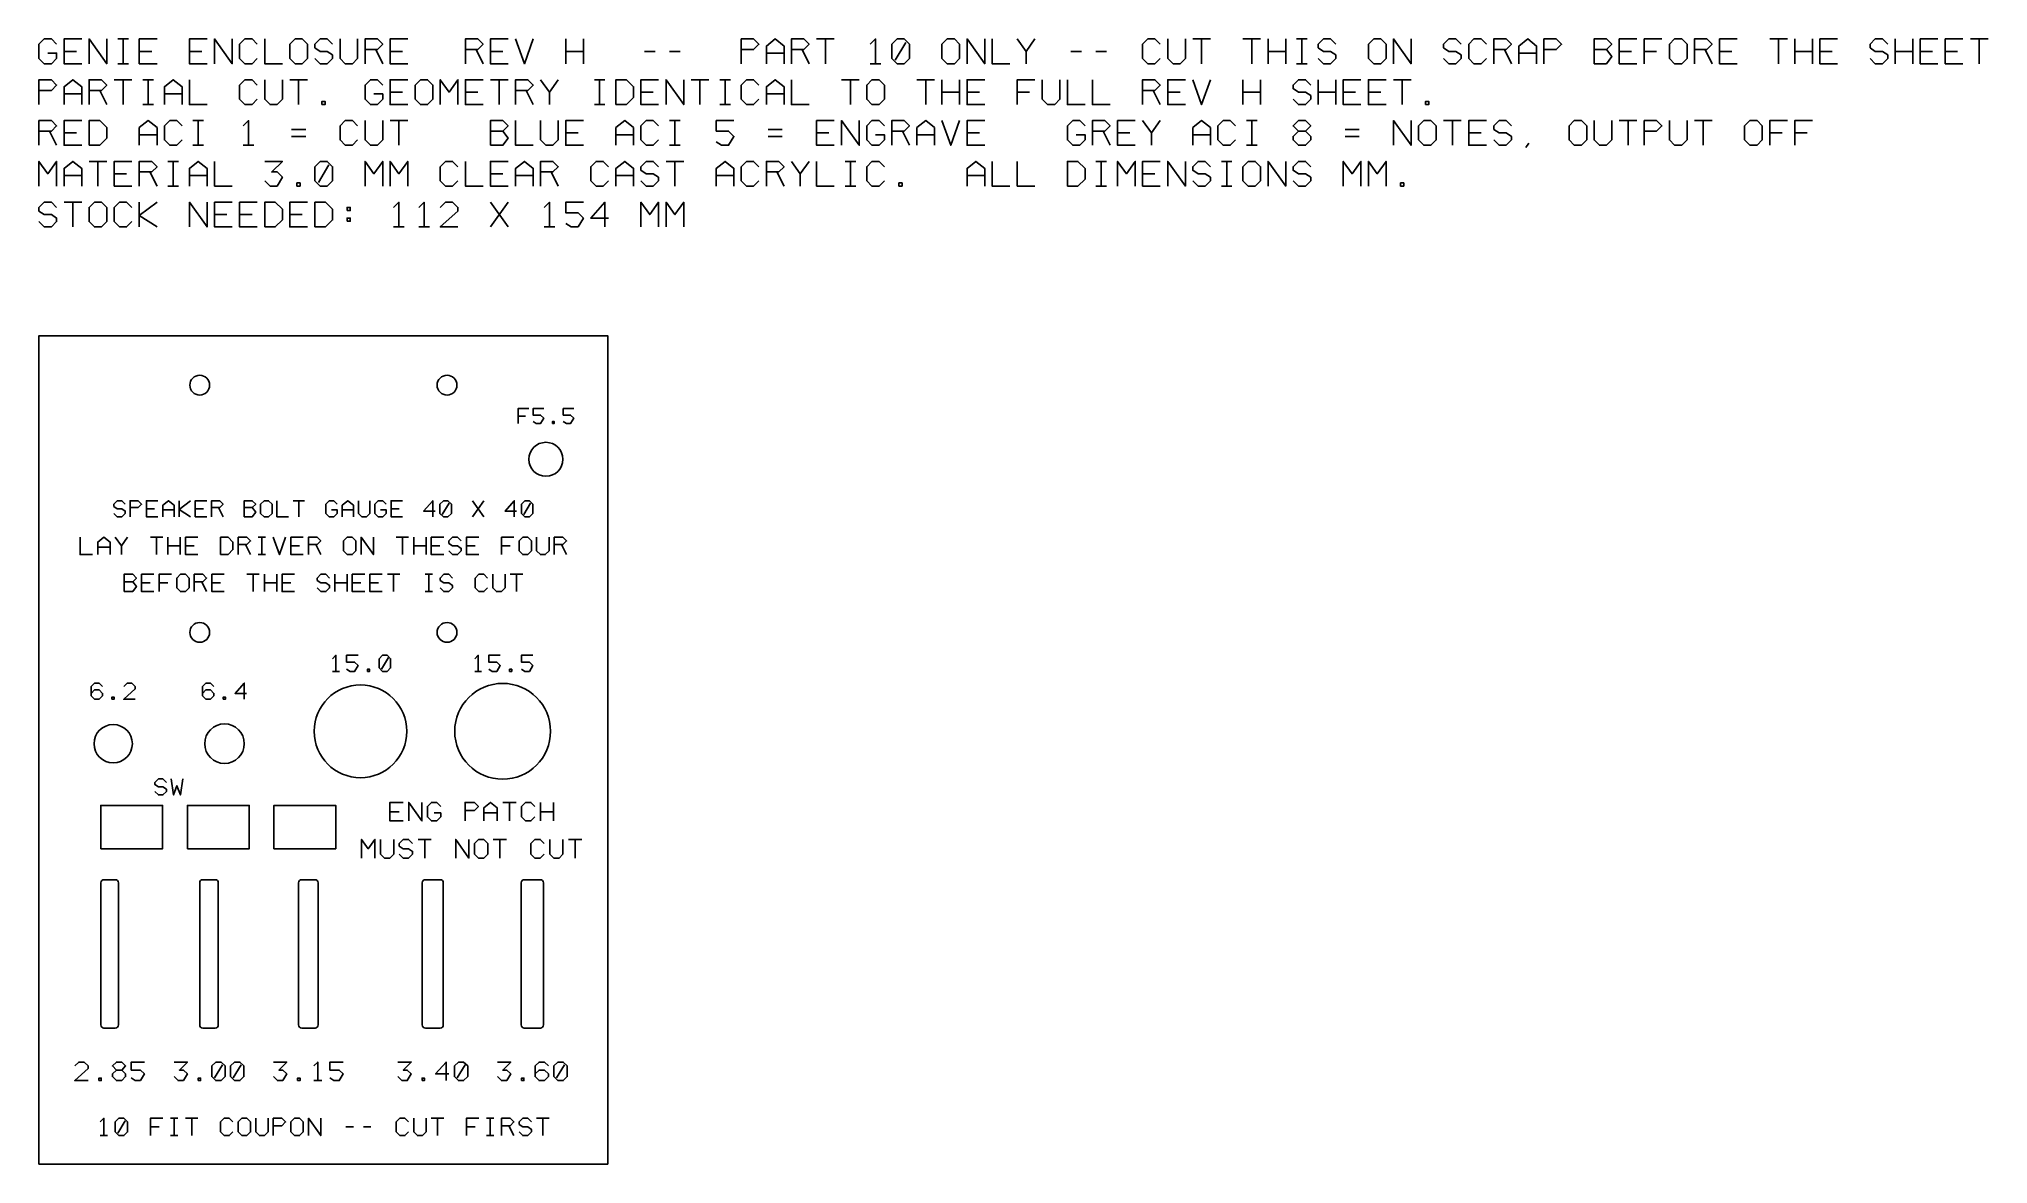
# Model space of a CAD drawing. Extents: x 10 to 325, y 10 to 192.
import ezdxf

# ---------------------------------------------------------------- set-up
doc = ezdxf.new("R2010")
doc.units = 0
for name, color, linetype in [('CUT', 1, 'Continuous'), ('ENGRAVE', 5, 'Continuous'), ('NOTES', 8, 'Continuous')]:
    doc.layers.add(name, color=color, linetype=linetype)

msp = doc.modelspace()

# ---------------------------------------------------------------- linework, layer by layer
at = {"layer": 'CUT', "color": 1}
msp.add_lwpolyline([(10, 10), (102, 10), (102, 144), (10, 144)], close=True, dxfattribs=at)
for points in [[(20.5, 32), (22.35, 32, 0.414214), (22.85, 32.5), (22.85, 55.5, 0.414214), (22.35, 56), (20.5, 56, 0.414214), (20, 55.5), (20, 32.5, 0.414214)], [(36.5, 32), (38.5, 32, 0.414214), (39, 32.5), (39, 55.5, 0.414214), (38.5, 56), (36.5, 56, 0.414214), (36, 55.5), (36, 32.5, 0.414214)], [(52.5, 32), (54.65, 32, 0.414214), (55.15, 32.5), (55.15, 55.5, 0.414214), (54.65, 56), (52.5, 56, 0.414214), (52, 55.5), (52, 32.5, 0.414214)], [(72.5, 32), (74.9, 32, 0.414214), (75.4, 32.5), (75.4, 55.5, 0.414214), (74.9, 56), (72.5, 56, 0.414214), (72, 55.5), (72, 32.5, 0.414214)], [(88.5, 32), (91.1, 32, 0.414214), (91.6, 32.5), (91.6, 55.5, 0.414214), (91.1, 56), (88.5, 56, 0.414214), (88, 55.5), (88, 32.5, 0.414214)]]:
    msp.add_lwpolyline(points, format="xyb", close=True, dxfattribs=at)
for centre, radius in [((36, 136), 1.6), ((76, 136), 1.6), ((92, 124), 2.75), ((36, 96), 1.6), ((76, 96), 1.6), ((62, 80), 7.5), ((85, 80), 7.75), ((22, 78), 3.1), ((40, 78), 3.2)]:
    msp.add_circle(centre, radius, dxfattribs=at)
at = {"layer": 'ENGRAVE', "color": 5}
for points in [[(89.21, 132.2), (87.49, 132.2), (87.49, 129.8)], [(87.49, 131), (88.69, 131)], [(91.64, 132.2), (89.93, 132.2), (89.93, 131.17), (91.13, 131.17), (91.64, 130.66), (91.13, 129.8), (90.44, 129.8), (89.93, 130.14)], [(93.05, 129.8), (93.35, 129.8), (93.35, 130.11), (93.05, 130.11), (93.05, 129.8)], [(96.51, 132.2), (94.79, 132.2), (94.79, 131.17), (95.99, 131.17), (96.51, 130.66), (95.99, 129.8), (95.31, 129.8), (94.79, 130.14)], [(23.96, 116.74), (23.41, 117.3), (22.66, 117.3), (22.11, 116.74), (22.11, 116.37), (22.66, 116), (23.41, 116), (23.96, 115.63), (23.96, 115.26), (23.41, 114.7), (22.66, 114.7), (22.11, 115.26)], [(24.74, 114.7), (24.74, 117.3), (26.04, 117.3), (26.6, 116.74), (26.04, 116.19), (24.74, 116.19)], [(29.24, 117.3), (27.38, 117.3), (27.38, 114.7), (29.24, 114.7)], [(30.02, 114.7), (30.02, 116.56), (30.95, 117.3), (31.88, 116.56), (31.88, 114.7)], [(32.66, 117.3), (32.66, 114.7)], [(34.51, 117.3), (32.66, 115.89)], [(37.15, 117.3), (35.29, 117.3), (35.29, 114.7), (37.15, 114.7)], [(37.93, 114.7), (37.93, 117.3), (39.23, 117.3), (39.79, 116.74), (39.23, 116.19), (37.93, 116.19)], [(43.2, 114.7), (43.2, 117.3), (44.5, 117.3), (45.06, 116.74), (44.5, 116.19), (43.2, 116.19)], [(46.4, 117.3), (47.14, 117.3), (47.7, 116.74), (47.7, 115.26), (47.14, 114.7), (46.4, 114.7), (45.84, 115.26), (45.84, 116.74), (46.4, 117.3)], [(48.48, 117.3), (48.48, 114.7), (50.34, 114.7)], [(51.12, 117.3), (52.97, 117.3)], [(52.04, 117.3), (52.04, 114.7)], [(58.25, 116.74), (57.69, 117.3), (56.95, 117.3), (56.39, 116.74), (56.39, 115.26), (56.95, 114.7), (57.69, 114.7), (58.25, 115.26), (58.25, 115.81), (57.32, 115.81)], [(59.03, 114.7), (59.03, 116.56), (59.96, 117.3), (60.88, 116.56), (60.88, 114.7)], [(61.66, 117.3), (61.66, 115.26), (62.22, 114.7), (62.96, 114.7), (63.52, 115.26), (63.52, 117.3)], [(66.16, 116.74), (65.6, 117.3), (64.86, 117.3), (64.3, 116.74), (64.3, 115.26), (64.86, 114.7), (65.6, 114.7), (66.16, 115.26), (66.16, 115.81), (65.23, 115.81)], [(68.8, 117.3), (66.94, 117.3), (66.94, 114.7), (68.8, 114.7)], [(73.7, 114.7), (73.7, 117.3), (72.21, 115.63), (74.07, 115.63)], [(75.41, 117.3), (76.15, 117.3), (76.71, 116.74), (76.71, 115.26), (76.15, 114.7), (75.41, 114.7), (74.85, 115.26), (74.85, 116.74), (75.41, 117.3)], [(75.22, 115.07), (76.34, 116.93)], [(80.12, 117.3), (81.98, 114.7)], [(80.12, 114.7), (81.98, 117.3)], [(86.88, 114.7), (86.88, 117.3), (85.4, 115.63), (87.26, 115.63)], [(88.59, 117.3), (89.34, 117.3), (89.89, 116.74), (89.89, 115.26), (89.34, 114.7), (88.59, 114.7), (88.04, 115.26), (88.04, 116.74), (88.59, 117.3)], [(88.41, 115.07), (89.52, 116.93)], [(27.38, 116), (28.68, 116)], [(30.02, 115.81), (31.88, 115.81)], [(32.66, 115.89), (34.51, 114.7)], [(35.29, 116), (36.59, 116)], [(39.04, 116.19), (39.79, 114.7)], [(44.5, 116.19), (45.06, 115.44), (44.5, 114.7), (43.2, 114.7)], [(59.03, 115.81), (60.88, 115.81)], [(66.94, 116), (68.24, 116)], [(16.66, 111.4), (16.66, 108.6), (18.66, 108.6)], [(19.5, 108.6), (19.5, 110.6), (20.5, 111.4), (21.5, 110.6), (21.5, 108.6)], [(22.34, 111.4), (23.34, 110), (24.34, 111.4)], [(28.02, 111.4), (30.02, 111.4)], [(29.02, 111.4), (29.02, 108.6)], [(30.86, 111.4), (30.86, 108.6)], [(32.86, 111.4), (32.86, 108.6)], [(35.7, 111.4), (33.7, 111.4), (33.7, 108.6), (35.7, 108.6)], [(39.38, 108.6), (39.38, 111.4), (40.58, 111.4), (41.38, 110.6), (41.38, 109.4), (40.58, 108.6), (39.38, 108.6)], [(42.22, 108.6), (42.22, 111.4), (43.62, 111.4), (44.22, 110.8), (43.62, 110.2), (42.22, 110.2)], [(45.46, 111.4), (46.66, 111.4)], [(46.06, 111.4), (46.06, 108.6)], [(47.9, 111.4), (48.9, 108.6), (49.9, 111.4)], [(52.74, 111.4), (50.74, 111.4), (50.74, 108.6), (52.74, 108.6)], [(53.58, 108.6), (53.58, 111.4), (54.98, 111.4), (55.58, 110.8), (54.98, 110.2), (53.58, 110.2)], [(59.86, 111.4), (60.66, 111.4), (61.26, 110.8), (61.26, 109.2), (60.66, 108.6), (59.86, 108.6), (59.26, 109.2), (59.26, 110.8), (59.86, 111.4)], [(62.1, 108.6), (62.1, 111.4), (64.1, 108.6), (64.1, 111.4)], [(67.78, 111.4), (69.78, 111.4)], [(68.78, 111.4), (68.78, 108.6)], [(70.62, 111.4), (70.62, 108.6)], [(72.62, 111.4), (72.62, 108.6)], [(75.46, 111.4), (73.46, 111.4), (73.46, 108.6), (75.46, 108.6)], [(78.3, 110.8), (77.7, 111.4), (76.9, 111.4), (76.3, 110.8), (76.3, 110.4), (76.9, 110), (77.7, 110), (78.3, 109.6), (78.3, 109.2), (77.7, 108.6), (76.9, 108.6), (76.3, 109.2)], [(81.14, 111.4), (79.14, 111.4), (79.14, 108.6), (81.14, 108.6)], [(86.82, 111.4), (84.82, 111.4), (84.82, 108.6)], [(88.26, 111.4), (89.06, 111.4), (89.66, 110.8), (89.66, 109.2), (89.06, 108.6), (88.26, 108.6), (87.66, 109.2), (87.66, 110.8), (88.26, 111.4)], [(90.5, 111.4), (90.5, 109.2), (91.1, 108.6), (91.9, 108.6), (92.5, 109.2), (92.5, 111.4)], [(93.34, 108.6), (93.34, 111.4), (94.74, 111.4), (95.34, 110.8), (94.74, 110.2), (93.34, 110.2)], [(19.5, 109.8), (21.5, 109.8)], [(23.34, 110), (23.34, 108.6)], [(30.86, 110), (32.86, 110)], [(33.7, 110), (35.1, 110)], [(43.42, 110.2), (44.22, 108.6)], [(45.46, 108.6), (46.66, 108.6)], [(50.74, 110), (52.14, 110)], [(54.78, 110.2), (55.58, 108.6)], [(70.62, 110), (72.62, 110)], [(73.46, 110), (74.86, 110)], [(79.14, 110), (80.54, 110)], [(84.82, 110), (86.22, 110)], [(94.54, 110.2), (95.34, 108.6)], [(23.76, 102.6), (23.76, 105.4), (25.16, 105.4), (25.76, 104.8), (25.16, 104.2), (23.76, 104.2)], [(25.16, 104.2), (25.76, 103.4), (25.16, 102.6), (23.76, 102.6)], [(28.6, 105.4), (26.6, 105.4), (26.6, 102.6), (28.6, 102.6)], [(31.44, 105.4), (29.44, 105.4), (29.44, 102.6)], [(32.88, 105.4), (33.68, 105.4), (34.28, 104.8), (34.28, 103.2), (33.68, 102.6), (32.88, 102.6), (32.28, 103.2), (32.28, 104.8), (32.88, 105.4)], [(35.12, 102.6), (35.12, 105.4), (36.52, 105.4), (37.12, 104.8), (36.52, 104.2), (35.12, 104.2)], [(36.32, 104.2), (37.12, 102.6)], [(39.96, 105.4), (37.96, 105.4), (37.96, 102.6), (39.96, 102.6)], [(43.64, 105.4), (45.64, 105.4)], [(44.64, 105.4), (44.64, 102.6)], [(46.48, 105.4), (46.48, 102.6)], [(48.48, 105.4), (48.48, 102.6)], [(51.32, 105.4), (49.32, 105.4), (49.32, 102.6), (51.32, 102.6)], [(57, 104.8), (56.4, 105.4), (55.6, 105.4), (55, 104.8), (55, 104.4), (55.6, 104), (56.4, 104), (57, 103.6), (57, 103.2), (56.4, 102.6), (55.6, 102.6), (55, 103.2)], [(57.84, 105.4), (57.84, 102.6)], [(59.84, 105.4), (59.84, 102.6)], [(62.68, 105.4), (60.68, 105.4), (60.68, 102.6), (62.68, 102.6)], [(65.52, 105.4), (63.52, 105.4), (63.52, 102.6), (65.52, 102.6)], [(66.36, 105.4), (68.36, 105.4)], [(67.36, 105.4), (67.36, 102.6)], [(72.44, 105.4), (73.64, 105.4)], [(73.04, 105.4), (73.04, 102.6)], [(76.88, 104.8), (76.28, 105.4), (75.48, 105.4), (74.88, 104.8), (74.88, 104.4), (75.48, 104), (76.28, 104), (76.88, 103.6), (76.88, 103.2), (76.28, 102.6), (75.48, 102.6), (74.88, 103.2)], [(82.56, 104.8), (81.96, 105.4), (81.16, 105.4), (80.56, 104.8), (80.56, 103.2), (81.16, 102.6), (81.96, 102.6), (82.56, 103.2)], [(83.4, 105.4), (83.4, 103.2), (84, 102.6), (84.8, 102.6), (85.4, 103.2), (85.4, 105.4)], [(86.24, 105.4), (88.24, 105.4)], [(87.24, 105.4), (87.24, 102.6)], [(26.6, 104), (28, 104)], [(29.44, 104), (30.84, 104)], [(37.96, 104), (39.36, 104)], [(46.48, 104), (48.48, 104)], [(49.32, 104), (50.72, 104)], [(57.84, 104), (59.84, 104)], [(60.68, 104), (62.08, 104)], [(63.52, 104), (64.92, 104)], [(72.44, 102.6), (73.64, 102.6)], [(57.49, 91.74), (58.04, 92.3), (58.04, 89.7)], [(61.61, 92.3), (59.75, 92.3), (59.75, 91.19), (61.05, 91.19), (61.61, 90.63), (61.05, 89.7), (60.31, 89.7), (59.75, 90.07)], [(65.58, 92.3), (66.33, 92.3), (66.88, 91.74), (66.88, 90.26), (66.33, 89.7), (65.58, 89.7), (65.03, 90.26), (65.03, 91.74), (65.58, 92.3)], [(65.4, 90.07), (66.51, 91.93)], [(80.49, 91.74), (81.04, 92.3), (81.04, 89.7)], [(84.61, 92.3), (82.75, 92.3), (82.75, 91.19), (84.05, 91.19), (84.61, 90.63), (84.05, 89.7), (83.31, 89.7), (82.75, 90.07)], [(89.88, 92.3), (88.03, 92.3), (88.03, 91.19), (89.33, 91.19), (89.88, 90.63), (89.33, 89.7), (88.58, 89.7), (88.03, 90.07)], [(57.49, 89.7), (58.6, 89.7)], [(63.13, 89.7), (63.47, 89.7), (63.47, 90.03), (63.13, 90.03), (63.13, 89.7)], [(80.49, 89.7), (81.6, 89.7)], [(86.13, 89.7), (86.47, 89.7), (86.47, 90.03), (86.13, 90.03), (86.13, 89.7)], [(20.29, 87.24), (19.73, 87.8), (18.99, 87.8), (18.43, 87.24), (18.43, 85.76), (18.99, 85.2), (19.73, 85.2), (20.29, 85.76), (20.29, 86.13), (19.73, 86.69), (18.99, 86.69), (18.43, 86.13)], [(21.81, 85.2), (22.15, 85.2), (22.15, 85.53), (21.81, 85.53), (21.81, 85.2)], [(23.71, 87.24), (24.27, 87.8), (25.01, 87.8), (25.57, 87.24), (25.57, 86.87), (23.71, 85.2), (25.57, 85.2)], [(38.29, 87.24), (37.73, 87.8), (36.99, 87.8), (36.43, 87.24), (36.43, 85.76), (36.99, 85.2), (37.73, 85.2), (38.29, 85.76), (38.29, 86.13), (37.73, 86.69), (36.99, 86.69), (36.43, 86.13)], [(39.81, 85.2), (40.15, 85.2), (40.15, 85.53), (39.81, 85.53), (39.81, 85.2)], [(43.19, 85.2), (43.19, 87.8), (41.71, 86.13), (43.57, 86.13)], [(30.61, 71.74), (30.05, 72.3), (29.31, 72.3), (28.75, 71.74), (28.75, 71.37), (29.31, 71), (30.05, 71), (30.61, 70.63), (30.61, 70.26), (30.05, 69.7), (29.31, 69.7), (28.75, 70.26)], [(31.39, 72.3), (31.76, 69.7), (32.32, 71.19), (32.88, 69.7), (33.25, 72.3)], [(68.9, 68.5), (66.76, 68.5), (66.76, 65.5), (68.9, 65.5)], [(66.76, 67), (68.26, 67)], [(69.8, 65.5), (69.8, 68.5), (71.94, 65.5), (71.94, 68.5)], [(74.99, 67.86), (74.34, 68.5), (73.49, 68.5), (72.84, 67.86), (72.84, 66.14), (73.49, 65.5), (74.34, 65.5), (74.99, 66.14), (74.99, 66.79), (73.91, 66.79)], [(78.93, 65.5), (78.93, 68.5), (80.43, 68.5), (81.07, 67.86), (80.43, 67.21), (78.93, 67.21)], [(81.97, 65.5), (81.97, 67.64), (83.04, 68.5), (84.11, 67.64), (84.11, 65.5)], [(81.97, 66.79), (84.11, 66.79)], [(85.01, 68.5), (87.16, 68.5)], [(86.09, 68.5), (86.09, 65.5)], [(90.2, 67.86), (89.56, 68.5), (88.7, 68.5), (88.06, 67.86), (88.06, 66.14), (88.7, 65.5), (89.56, 65.5), (90.2, 66.14)], [(91.1, 68.5), (91.1, 65.5)], [(91.1, 67), (93.24, 67)], [(93.24, 68.5), (93.24, 65.5)], [(62.19, 59.5), (62.19, 62.5), (63.26, 61), (64.34, 62.5), (64.34, 59.5)], [(65.24, 62.5), (65.24, 60.14), (65.88, 59.5), (66.74, 59.5), (67.38, 60.14), (67.38, 62.5)], [(70.42, 61.86), (69.78, 62.5), (68.92, 62.5), (68.28, 61.86), (68.28, 61.43), (68.92, 61), (69.78, 61), (70.42, 60.57), (70.42, 60.14), (69.78, 59.5), (68.92, 59.5), (68.28, 60.14)], [(71.32, 62.5), (73.46, 62.5)], [(72.39, 62.5), (72.39, 59.5)], [(77.41, 59.5), (77.41, 62.5), (79.55, 59.5), (79.55, 62.5)], [(81.09, 62.5), (81.95, 62.5), (82.59, 61.86), (82.59, 60.14), (81.95, 59.5), (81.09, 59.5), (80.45, 60.14), (80.45, 61.86), (81.09, 62.5)], [(83.49, 62.5), (85.64, 62.5)], [(84.56, 62.5), (84.56, 59.5)], [(91.72, 61.86), (91.08, 62.5), (90.22, 62.5), (89.58, 61.86), (89.58, 60.14), (90.22, 59.5), (91.08, 59.5), (91.72, 60.14)], [(92.62, 62.5), (92.62, 60.14), (93.26, 59.5), (94.12, 59.5), (94.76, 60.14), (94.76, 62.5)], [(95.66, 62.5), (97.81, 62.5)], [(96.74, 62.5), (96.74, 59.5)], [(15.79, 25.86), (16.43, 26.5), (17.29, 26.5), (17.93, 25.86), (17.93, 25.43), (15.79, 23.5), (17.93, 23.5)], [(22.52, 25.21), (21.88, 25.86), (22.52, 26.5), (23.38, 26.5), (24.02, 25.86), (23.38, 25.21), (22.52, 25.21), (21.88, 24.57), (21.88, 24.14), (22.52, 23.5), (23.38, 23.5), (24.02, 24.14), (24.02, 24.57), (23.38, 25.21)], [(27.06, 26.5), (24.92, 26.5), (24.92, 25.21), (26.42, 25.21), (27.06, 24.57), (26.42, 23.5), (25.56, 23.5), (24.92, 23.93)], [(31.86, 26.5), (34.01, 26.5), (32.72, 25.21), (33.36, 25.21), (34.01, 24.57), (33.36, 23.5), (32.51, 23.5), (31.86, 24.14)], [(38.59, 26.5), (39.45, 26.5), (40.09, 25.86), (40.09, 24.14), (39.45, 23.5), (38.59, 23.5), (37.95, 24.14), (37.95, 25.86), (38.59, 26.5)], [(38.38, 23.93), (39.66, 26.07)], [(41.64, 26.5), (42.49, 26.5), (43.14, 25.86), (43.14, 24.14), (42.49, 23.5), (41.64, 23.5), (40.99, 24.14), (40.99, 25.86), (41.64, 26.5)], [(41.42, 23.93), (42.71, 26.07)], [(47.94, 26.5), (50.08, 26.5), (48.8, 25.21), (49.44, 25.21), (50.08, 24.57), (49.44, 23.5), (48.58, 23.5), (47.94, 24.14)], [(54.45, 25.86), (55.1, 26.5), (55.1, 23.5)], [(59.21, 26.5), (57.07, 26.5), (57.07, 25.21), (58.57, 25.21), (59.21, 24.57), (58.57, 23.5), (57.71, 23.5), (57.07, 23.93)], [(68.06, 26.5), (70.21, 26.5), (68.92, 25.21), (69.56, 25.21), (70.21, 24.57), (69.56, 23.5), (68.71, 23.5), (68.06, 24.14)], [(75.86, 23.5), (75.86, 26.5), (74.15, 24.57), (76.29, 24.57)], [(77.84, 26.5), (78.69, 26.5), (79.34, 25.86), (79.34, 24.14), (78.69, 23.5), (77.84, 23.5), (77.19, 24.14), (77.19, 25.86), (77.84, 26.5)], [(77.62, 23.93), (78.91, 26.07)], [(84.16, 26.5), (86.31, 26.5), (85.02, 25.21), (85.66, 25.21), (86.31, 24.57), (85.66, 23.5), (84.81, 23.5), (84.16, 24.14)], [(92.39, 25.86), (91.75, 26.5), (90.89, 26.5), (90.25, 25.86), (90.25, 24.14), (90.89, 23.5), (91.75, 23.5), (92.39, 24.14), (92.39, 24.57), (91.75, 25.21), (90.89, 25.21), (90.25, 24.57)], [(93.94, 26.5), (94.79, 26.5), (95.44, 25.86), (95.44, 24.14), (94.79, 23.5), (93.94, 23.5), (93.29, 24.14), (93.29, 25.86), (93.94, 26.5)], [(93.72, 23.93), (95.01, 26.07)], [(19.69, 23.5), (20.08, 23.5), (20.08, 23.89), (19.69, 23.89), (19.69, 23.5)], [(35.76, 23.5), (36.15, 23.5), (36.15, 23.89), (35.76, 23.89), (35.76, 23.5)], [(51.84, 23.5), (52.23, 23.5), (52.23, 23.89), (51.84, 23.89), (51.84, 23.5)], [(54.45, 23.5), (55.74, 23.5)], [(71.96, 23.5), (72.35, 23.5), (72.35, 23.89), (71.96, 23.89), (71.96, 23.5)], [(88.06, 23.5), (88.45, 23.5), (88.45, 23.89), (88.06, 23.89), (88.06, 23.5)], [(19.9, 16.8), (20.5, 17.4), (20.5, 14.6)], [(22.94, 17.4), (23.74, 17.4), (24.34, 16.8), (24.34, 15.2), (23.74, 14.6), (22.94, 14.6), (22.34, 15.2), (22.34, 16.8), (22.94, 17.4)], [(22.74, 15), (23.94, 17)], [(30.02, 17.4), (28.02, 17.4), (28.02, 14.6)], [(28.02, 16), (29.42, 16)], [(31.26, 17.4), (32.46, 17.4)], [(31.86, 17.4), (31.86, 14.6)], [(33.7, 17.4), (35.7, 17.4)], [(34.7, 17.4), (34.7, 14.6)], [(41.38, 16.8), (40.78, 17.4), (39.98, 17.4), (39.38, 16.8), (39.38, 15.2), (39.98, 14.6), (40.78, 14.6), (41.38, 15.2)], [(42.82, 17.4), (43.62, 17.4), (44.22, 16.8), (44.22, 15.2), (43.62, 14.6), (42.82, 14.6), (42.22, 15.2), (42.22, 16.8), (42.82, 17.4)], [(45.06, 17.4), (45.06, 15.2), (45.66, 14.6), (46.46, 14.6), (47.06, 15.2), (47.06, 17.4)], [(47.9, 14.6), (47.9, 17.4), (49.3, 17.4), (49.9, 16.8), (49.3, 16.2), (47.9, 16.2)], [(51.34, 17.4), (52.14, 17.4), (52.74, 16.8), (52.74, 15.2), (52.14, 14.6), (51.34, 14.6), (50.74, 15.2), (50.74, 16.8), (51.34, 17.4)], [(53.58, 14.6), (53.58, 17.4), (55.58, 14.6), (55.58, 17.4)], [(59.66, 16), (60.86, 16)], [(62.5, 16), (63.7, 16)], [(69.78, 16.8), (69.18, 17.4), (68.38, 17.4), (67.78, 16.8), (67.78, 15.2), (68.38, 14.6), (69.18, 14.6), (69.78, 15.2)], [(70.62, 17.4), (70.62, 15.2), (71.22, 14.6), (72.02, 14.6), (72.62, 15.2), (72.62, 17.4)], [(73.46, 17.4), (75.46, 17.4)], [(74.46, 17.4), (74.46, 14.6)], [(81.14, 17.4), (79.14, 17.4), (79.14, 14.6)], [(79.14, 16), (80.54, 16)], [(82.38, 17.4), (83.58, 17.4)], [(82.98, 17.4), (82.98, 14.6)], [(84.82, 14.6), (84.82, 17.4), (86.22, 17.4), (86.82, 16.8), (86.22, 16.2), (84.82, 16.2)], [(86.02, 16.2), (86.82, 14.6)], [(89.66, 16.8), (89.06, 17.4), (88.26, 17.4), (87.66, 16.8), (87.66, 16.4), (88.26, 16), (89.06, 16), (89.66, 15.6), (89.66, 15.2), (89.06, 14.6), (88.26, 14.6), (87.66, 15.2)], [(90.5, 17.4), (92.5, 17.4)], [(91.5, 17.4), (91.5, 14.6)], [(19.9, 14.6), (21.1, 14.6)], [(31.26, 14.6), (32.46, 14.6)], [(82.38, 14.6), (83.58, 14.6)]]:
    msp.add_lwpolyline(points, dxfattribs=at)
for points in [[(20, 61), (30, 61), (30, 68), (20, 68)], [(34, 61), (44, 61), (44, 68), (34, 68)], [(48, 61), (58, 61), (58, 68), (48, 68)]]:
    msp.add_lwpolyline(points, close=True, dxfattribs=at)
at = {"layer": 'NOTES', "color": 8}
for points in [[(12.86, 191.14), (12, 192), (10.86, 192), (10, 191.14), (10, 188.86), (10.86, 188), (12, 188), (12.86, 188.86), (12.86, 189.71), (11.43, 189.71)], [(16.91, 192), (14.06, 192), (14.06, 188), (16.91, 188)], [(14.06, 190), (16.06, 190)], [(18.11, 188), (18.11, 192), (20.97, 188), (20.97, 192)], [(22.74, 192), (24.46, 192)], [(23.6, 192), (23.6, 188)], [(29.09, 192), (26.23, 192), (26.23, 188), (29.09, 188)], [(26.23, 190), (28.23, 190)], [(37.2, 192), (34.34, 192), (34.34, 188), (37.2, 188)], [(34.34, 190), (36.34, 190)], [(38.4, 188), (38.4, 192), (41.26, 188), (41.26, 192)], [(45.31, 191.14), (44.46, 192), (43.31, 192), (42.46, 191.14), (42.46, 188.86), (43.31, 188), (44.46, 188), (45.31, 188.86)], [(46.51, 192), (46.51, 188), (49.37, 188)], [(51.43, 192), (52.57, 192), (53.43, 191.14), (53.43, 188.86), (52.57, 188), (51.43, 188), (50.57, 188.86), (50.57, 191.14), (51.43, 192)], [(57.49, 191.14), (56.63, 192), (55.49, 192), (54.63, 191.14), (54.63, 190.57), (55.49, 190), (56.63, 190), (57.49, 189.43), (57.49, 188.86), (56.63, 188), (55.49, 188), (54.63, 188.86)], [(58.69, 192), (58.69, 188.86), (59.54, 188), (60.69, 188), (61.54, 188.86), (61.54, 192)], [(62.74, 188), (62.74, 192), (64.74, 192), (65.6, 191.14), (64.74, 190.29), (62.74, 190.29)], [(64.46, 190.29), (65.6, 188)], [(69.66, 192), (66.8, 192), (66.8, 188), (69.66, 188)], [(66.8, 190), (68.8, 190)], [(78.97, 188), (78.97, 192), (80.97, 192), (81.83, 191.14), (80.97, 190.29), (78.97, 190.29)], [(80.69, 190.29), (81.83, 188)], [(85.89, 192), (83.03, 192), (83.03, 188), (85.89, 188)], [(83.03, 190), (85.03, 190)], [(87.09, 192), (88.51, 188), (89.94, 192)], [(95.2, 192), (95.2, 188)], [(95.2, 190), (98.06, 190)], [(98.06, 192), (98.06, 188)], [(107.94, 190), (109.66, 190)], [(112, 190), (113.71, 190)], [(123.6, 188), (123.6, 192), (125.6, 192), (126.46, 191.14), (125.6, 190.29), (123.6, 190.29)], [(127.66, 188), (127.66, 190.86), (129.09, 192), (130.51, 190.86), (130.51, 188)], [(127.66, 189.71), (130.51, 189.71)], [(131.71, 188), (131.71, 192), (133.71, 192), (134.57, 191.14), (133.71, 190.29), (131.71, 190.29)], [(133.43, 190.29), (134.57, 188)], [(135.77, 192), (138.63, 192)], [(137.2, 192), (137.2, 188)], [(144.46, 191.14), (145.31, 192), (145.31, 188)], [(148.8, 192), (149.94, 192), (150.8, 191.14), (150.8, 188.86), (149.94, 188), (148.8, 188), (147.94, 188.86), (147.94, 191.14), (148.8, 192)], [(148.51, 188.57), (150.23, 191.43)], [(156.91, 192), (158.06, 192), (158.91, 191.14), (158.91, 188.86), (158.06, 188), (156.91, 188), (156.06, 188.86), (156.06, 191.14), (156.91, 192)], [(160.11, 188), (160.11, 192), (162.97, 188), (162.97, 192)], [(164.17, 192), (164.17, 188), (167.03, 188)], [(168.23, 192), (169.66, 190), (171.09, 192)], [(169.66, 190), (169.66, 188)], [(176.91, 190), (178.63, 190)], [(180.97, 190), (182.69, 190)], [(191.37, 191.14), (190.51, 192), (189.37, 192), (188.51, 191.14), (188.51, 188.86), (189.37, 188), (190.51, 188), (191.37, 188.86)], [(192.57, 192), (192.57, 188.86), (193.43, 188), (194.57, 188), (195.43, 188.86), (195.43, 192)], [(196.63, 192), (199.49, 192)], [(198.06, 192), (198.06, 188)], [(204.74, 192), (207.6, 192)], [(206.17, 192), (206.17, 188)], [(208.8, 192), (208.8, 188)], [(208.8, 190), (211.66, 190)], [(211.66, 192), (211.66, 188)], [(213.43, 192), (215.14, 192)], [(214.29, 192), (214.29, 188)], [(219.77, 191.14), (218.91, 192), (217.77, 192), (216.91, 191.14), (216.91, 190.57), (217.77, 190), (218.91, 190), (219.77, 189.43), (219.77, 188.86), (218.91, 188), (217.77, 188), (216.91, 188.86)], [(225.89, 192), (227.03, 192), (227.89, 191.14), (227.89, 188.86), (227.03, 188), (225.89, 188), (225.03, 188.86), (225.03, 191.14), (225.89, 192)], [(229.09, 188), (229.09, 192), (231.94, 188), (231.94, 192)], [(240.06, 191.14), (239.2, 192), (238.06, 192), (237.2, 191.14), (237.2, 190.57), (238.06, 190), (239.2, 190), (240.06, 189.43), (240.06, 188.86), (239.2, 188), (238.06, 188), (237.2, 188.86)], [(244.11, 191.14), (243.26, 192), (242.11, 192), (241.26, 191.14), (241.26, 188.86), (242.11, 188), (243.26, 188), (244.11, 188.86)], [(245.31, 188), (245.31, 192), (247.31, 192), (248.17, 191.14), (247.31, 190.29), (245.31, 190.29)], [(247.03, 190.29), (248.17, 188)], [(249.37, 188), (249.37, 190.86), (250.8, 192), (252.23, 190.86), (252.23, 188)], [(249.37, 189.71), (252.23, 189.71)], [(253.43, 188), (253.43, 192), (255.43, 192), (256.29, 191.14), (255.43, 190.29), (253.43, 190.29)], [(261.54, 188), (261.54, 192), (263.54, 192), (264.4, 191.14), (263.54, 190.29), (261.54, 190.29)], [(263.54, 190.29), (264.4, 189.14), (263.54, 188), (261.54, 188)], [(268.46, 192), (265.6, 192), (265.6, 188), (268.46, 188)], [(265.6, 190), (267.6, 190)], [(272.51, 192), (269.66, 192), (269.66, 188)], [(269.66, 190), (271.66, 190)], [(274.57, 192), (275.71, 192), (276.57, 191.14), (276.57, 188.86), (275.71, 188), (274.57, 188), (273.71, 188.86), (273.71, 191.14), (274.57, 192)], [(277.77, 188), (277.77, 192), (279.77, 192), (280.63, 191.14), (279.77, 190.29), (277.77, 190.29)], [(279.49, 190.29), (280.63, 188)], [(284.69, 192), (281.83, 192), (281.83, 188), (284.69, 188)], [(281.83, 190), (283.83, 190)], [(289.94, 192), (292.8, 192)], [(291.37, 192), (291.37, 188)], [(294, 192), (294, 188)], [(294, 190), (296.86, 190)], [(296.86, 192), (296.86, 188)], [(300.91, 192), (298.06, 192), (298.06, 188), (300.91, 188)], [(298.06, 190), (300.06, 190)], [(309.03, 191.14), (308.17, 192), (307.03, 192), (306.17, 191.14), (306.17, 190.57), (307.03, 190), (308.17, 190), (309.03, 189.43), (309.03, 188.86), (308.17, 188), (307.03, 188), (306.17, 188.86)], [(310.23, 192), (310.23, 188)], [(310.23, 190), (313.09, 190)], [(313.09, 192), (313.09, 188)], [(317.14, 192), (314.29, 192), (314.29, 188), (317.14, 188)], [(314.29, 190), (316.29, 190)], [(321.2, 192), (318.34, 192), (318.34, 188), (321.2, 188)], [(318.34, 190), (320.34, 190)], [(322.4, 192), (325.26, 192)], [(323.83, 192), (323.83, 188)], [(22.74, 188), (24.46, 188)], [(144.46, 188), (146.17, 188)], [(213.43, 188), (215.14, 188)], [(10, 181.4), (10, 185.4), (12, 185.4), (12.86, 184.54), (12, 183.69), (10, 183.69)], [(14.06, 181.4), (14.06, 184.26), (15.49, 185.4), (16.91, 184.26), (16.91, 181.4)], [(14.06, 183.11), (16.91, 183.11)], [(18.11, 181.4), (18.11, 185.4), (20.11, 185.4), (20.97, 184.54), (20.11, 183.69), (18.11, 183.69)], [(19.83, 183.69), (20.97, 181.4)], [(22.17, 185.4), (25.03, 185.4)], [(23.6, 185.4), (23.6, 181.4)], [(26.8, 185.4), (28.51, 185.4)], [(27.66, 185.4), (27.66, 181.4)], [(30.29, 181.4), (30.29, 184.26), (31.71, 185.4), (33.14, 184.26), (33.14, 181.4)], [(30.29, 183.11), (33.14, 183.11)], [(34.34, 185.4), (34.34, 181.4), (37.2, 181.4)], [(45.31, 184.54), (44.46, 185.4), (43.31, 185.4), (42.46, 184.54), (42.46, 182.26), (43.31, 181.4), (44.46, 181.4), (45.31, 182.26)], [(46.51, 185.4), (46.51, 182.26), (47.37, 181.4), (48.51, 181.4), (49.37, 182.26), (49.37, 185.4)], [(50.57, 185.4), (53.43, 185.4)], [(52, 185.4), (52, 181.4)], [(65.6, 184.54), (64.74, 185.4), (63.6, 185.4), (62.74, 184.54), (62.74, 182.26), (63.6, 181.4), (64.74, 181.4), (65.6, 182.26), (65.6, 183.11), (64.17, 183.11)], [(69.66, 185.4), (66.8, 185.4), (66.8, 181.4), (69.66, 181.4)], [(66.8, 183.4), (68.8, 183.4)], [(71.71, 185.4), (72.86, 185.4), (73.71, 184.54), (73.71, 182.26), (72.86, 181.4), (71.71, 181.4), (70.86, 182.26), (70.86, 184.54), (71.71, 185.4)], [(74.91, 181.4), (74.91, 185.4), (76.34, 183.4), (77.77, 185.4), (77.77, 181.4)], [(81.83, 185.4), (78.97, 185.4), (78.97, 181.4), (81.83, 181.4)], [(78.97, 183.4), (80.97, 183.4)], [(83.03, 185.4), (85.89, 185.4)], [(84.46, 185.4), (84.46, 181.4)], [(87.09, 181.4), (87.09, 185.4), (89.09, 185.4), (89.94, 184.54), (89.09, 183.69), (87.09, 183.69)], [(88.8, 183.69), (89.94, 181.4)], [(91.14, 185.4), (92.57, 183.4), (94, 185.4)], [(92.57, 183.4), (92.57, 181.4)], [(99.83, 185.4), (101.54, 185.4)], [(100.69, 185.4), (100.69, 181.4)], [(103.31, 181.4), (103.31, 185.4), (105.03, 185.4), (106.17, 184.26), (106.17, 182.54), (105.03, 181.4), (103.31, 181.4)], [(110.23, 185.4), (107.37, 185.4), (107.37, 181.4), (110.23, 181.4)], [(107.37, 183.4), (109.37, 183.4)], [(111.43, 181.4), (111.43, 185.4), (114.29, 181.4), (114.29, 185.4)], [(115.49, 185.4), (118.34, 185.4)], [(116.91, 185.4), (116.91, 181.4)], [(120.11, 185.4), (121.83, 185.4)], [(120.97, 185.4), (120.97, 181.4)], [(126.46, 184.54), (125.6, 185.4), (124.46, 185.4), (123.6, 184.54), (123.6, 182.26), (124.46, 181.4), (125.6, 181.4), (126.46, 182.26)], [(127.66, 181.4), (127.66, 184.26), (129.09, 185.4), (130.51, 184.26), (130.51, 181.4)], [(127.66, 183.11), (130.51, 183.11)], [(131.71, 185.4), (131.71, 181.4), (134.57, 181.4)], [(139.83, 185.4), (142.69, 185.4)], [(141.26, 185.4), (141.26, 181.4)], [(144.74, 185.4), (145.89, 185.4), (146.74, 184.54), (146.74, 182.26), (145.89, 181.4), (144.74, 181.4), (143.89, 182.26), (143.89, 184.54), (144.74, 185.4)], [(152, 185.4), (154.86, 185.4)], [(153.43, 185.4), (153.43, 181.4)], [(156.06, 185.4), (156.06, 181.4)], [(156.06, 183.4), (158.91, 183.4)], [(158.91, 185.4), (158.91, 181.4)], [(162.97, 185.4), (160.11, 185.4), (160.11, 181.4), (162.97, 181.4)], [(160.11, 183.4), (162.11, 183.4)], [(171.09, 185.4), (168.23, 185.4), (168.23, 181.4)], [(168.23, 183.4), (170.23, 183.4)], [(172.29, 185.4), (172.29, 182.26), (173.14, 181.4), (174.29, 181.4), (175.14, 182.26), (175.14, 185.4)], [(176.34, 185.4), (176.34, 181.4), (179.2, 181.4)], [(180.4, 185.4), (180.4, 181.4), (183.26, 181.4)], [(188.51, 181.4), (188.51, 185.4), (190.51, 185.4), (191.37, 184.54), (190.51, 183.69), (188.51, 183.69)], [(190.23, 183.69), (191.37, 181.4)], [(195.43, 185.4), (192.57, 185.4), (192.57, 181.4), (195.43, 181.4)], [(192.57, 183.4), (194.57, 183.4)], [(196.63, 185.4), (198.06, 181.4), (199.49, 185.4)], [(204.74, 185.4), (204.74, 181.4)], [(204.74, 183.4), (207.6, 183.4)], [(207.6, 185.4), (207.6, 181.4)], [(215.71, 184.54), (214.86, 185.4), (213.71, 185.4), (212.86, 184.54), (212.86, 183.97), (213.71, 183.4), (214.86, 183.4), (215.71, 182.83), (215.71, 182.26), (214.86, 181.4), (213.71, 181.4), (212.86, 182.26)], [(216.91, 185.4), (216.91, 181.4)], [(216.91, 183.4), (219.77, 183.4)], [(219.77, 185.4), (219.77, 181.4)], [(223.83, 185.4), (220.97, 185.4), (220.97, 181.4), (223.83, 181.4)], [(220.97, 183.4), (222.97, 183.4)], [(227.89, 185.4), (225.03, 185.4), (225.03, 181.4), (227.89, 181.4)], [(225.03, 183.4), (227.03, 183.4)], [(229.09, 185.4), (231.94, 185.4)], [(230.51, 185.4), (230.51, 181.4)], [(26.8, 181.4), (28.51, 181.4)], [(55.77, 181.4), (56.29, 181.4), (56.29, 181.91), (55.77, 181.91), (55.77, 181.4)], [(99.83, 181.4), (101.54, 181.4)], [(120.11, 181.4), (121.83, 181.4)], [(234.29, 181.4), (234.8, 181.4), (234.8, 181.91), (234.29, 181.91), (234.29, 181.4)], [(10, 174.8), (10, 178.8), (12, 178.8), (12.86, 177.94), (12, 177.09), (10, 177.09)], [(11.71, 177.09), (12.86, 174.8)], [(16.91, 178.8), (14.06, 178.8), (14.06, 174.8), (16.91, 174.8)], [(14.06, 176.8), (16.06, 176.8)], [(18.11, 174.8), (18.11, 178.8), (19.83, 178.8), (20.97, 177.66), (20.97, 175.94), (19.83, 174.8), (18.11, 174.8)], [(26.23, 174.8), (26.23, 177.66), (27.66, 178.8), (29.09, 177.66), (29.09, 174.8)], [(33.14, 177.94), (32.29, 178.8), (31.14, 178.8), (30.29, 177.94), (30.29, 175.66), (31.14, 174.8), (32.29, 174.8), (33.14, 175.66)], [(34.91, 178.8), (36.63, 178.8)], [(35.77, 178.8), (35.77, 174.8)], [(43.03, 177.94), (43.89, 178.8), (43.89, 174.8)], [(50.86, 177.37), (53.14, 177.37)], [(61.54, 177.94), (60.69, 178.8), (59.54, 178.8), (58.69, 177.94), (58.69, 175.66), (59.54, 174.8), (60.69, 174.8), (61.54, 175.66)], [(62.74, 178.8), (62.74, 175.66), (63.6, 174.8), (64.74, 174.8), (65.6, 175.66), (65.6, 178.8)], [(66.8, 178.8), (69.66, 178.8)], [(68.23, 178.8), (68.23, 174.8)], [(83.03, 174.8), (83.03, 178.8), (85.03, 178.8), (85.89, 177.94), (85.03, 177.09), (83.03, 177.09)], [(85.03, 177.09), (85.89, 175.94), (85.03, 174.8), (83.03, 174.8)], [(87.09, 178.8), (87.09, 174.8), (89.94, 174.8)], [(91.14, 178.8), (91.14, 175.66), (92, 174.8), (93.14, 174.8), (94, 175.66), (94, 178.8)], [(98.06, 178.8), (95.2, 178.8), (95.2, 174.8), (98.06, 174.8)], [(95.2, 176.8), (97.2, 176.8)], [(103.31, 174.8), (103.31, 177.66), (104.74, 178.8), (106.17, 177.66), (106.17, 174.8)], [(110.23, 177.94), (109.37, 178.8), (108.23, 178.8), (107.37, 177.94), (107.37, 175.66), (108.23, 174.8), (109.37, 174.8), (110.23, 175.66)], [(112, 178.8), (113.71, 178.8)], [(112.86, 178.8), (112.86, 174.8)], [(122.4, 178.8), (119.54, 178.8), (119.54, 177.09), (121.54, 177.09), (122.4, 176.23), (121.54, 174.8), (120.4, 174.8), (119.54, 175.37)], [(127.94, 177.37), (130.23, 177.37)], [(138.63, 178.8), (135.77, 178.8), (135.77, 174.8), (138.63, 174.8)], [(135.77, 176.8), (137.77, 176.8)], [(139.83, 174.8), (139.83, 178.8), (142.69, 174.8), (142.69, 178.8)], [(146.74, 177.94), (145.89, 178.8), (144.74, 178.8), (143.89, 177.94), (143.89, 175.66), (144.74, 174.8), (145.89, 174.8), (146.74, 175.66), (146.74, 176.51), (145.31, 176.51)], [(147.94, 174.8), (147.94, 178.8), (149.94, 178.8), (150.8, 177.94), (149.94, 177.09), (147.94, 177.09)], [(149.66, 177.09), (150.8, 174.8)], [(152, 174.8), (152, 177.66), (153.43, 178.8), (154.86, 177.66), (154.86, 174.8)], [(156.06, 178.8), (157.49, 174.8), (158.91, 178.8)], [(162.97, 178.8), (160.11, 178.8), (160.11, 174.8), (162.97, 174.8)], [(160.11, 176.8), (162.11, 176.8)], [(179.2, 177.94), (178.34, 178.8), (177.2, 178.8), (176.34, 177.94), (176.34, 175.66), (177.2, 174.8), (178.34, 174.8), (179.2, 175.66), (179.2, 176.51), (177.77, 176.51)], [(180.4, 174.8), (180.4, 178.8), (182.4, 178.8), (183.26, 177.94), (182.4, 177.09), (180.4, 177.09)], [(182.11, 177.09), (183.26, 174.8)], [(187.31, 178.8), (184.46, 178.8), (184.46, 174.8), (187.31, 174.8)], [(184.46, 176.8), (186.46, 176.8)], [(188.51, 178.8), (189.94, 176.8), (191.37, 178.8)], [(189.94, 176.8), (189.94, 174.8)], [(196.63, 174.8), (196.63, 177.66), (198.06, 178.8), (199.49, 177.66), (199.49, 174.8)], [(203.54, 177.94), (202.69, 178.8), (201.54, 178.8), (200.69, 177.94), (200.69, 175.66), (201.54, 174.8), (202.69, 174.8), (203.54, 175.66)], [(205.31, 178.8), (207.03, 178.8)], [(206.17, 178.8), (206.17, 174.8)], [(213.71, 177.09), (212.86, 177.94), (213.71, 178.8), (214.86, 178.8), (215.71, 177.94), (214.86, 177.09), (213.71, 177.09), (212.86, 176.23), (212.86, 175.66), (213.71, 174.8), (214.86, 174.8), (215.71, 175.66), (215.71, 176.23), (214.86, 177.09)], [(221.26, 177.37), (223.54, 177.37)], [(229.09, 174.8), (229.09, 178.8), (231.94, 174.8), (231.94, 178.8)], [(234, 178.8), (235.14, 178.8), (236, 177.94), (236, 175.66), (235.14, 174.8), (234, 174.8), (233.14, 175.66), (233.14, 177.94), (234, 178.8)], [(237.2, 178.8), (240.06, 178.8)], [(238.63, 178.8), (238.63, 174.8)], [(244.11, 178.8), (241.26, 178.8), (241.26, 174.8), (244.11, 174.8)], [(241.26, 176.8), (243.26, 176.8)], [(248.17, 177.94), (247.31, 178.8), (246.17, 178.8), (245.31, 177.94), (245.31, 177.37), (246.17, 176.8), (247.31, 176.8), (248.17, 176.23), (248.17, 175.66), (247.31, 174.8), (246.17, 174.8), (245.31, 175.66)], [(258.34, 178.8), (259.49, 178.8), (260.34, 177.94), (260.34, 175.66), (259.49, 174.8), (258.34, 174.8), (257.49, 175.66), (257.49, 177.94), (258.34, 178.8)], [(261.54, 178.8), (261.54, 175.66), (262.4, 174.8), (263.54, 174.8), (264.4, 175.66), (264.4, 178.8)], [(265.6, 178.8), (268.46, 178.8)], [(267.03, 178.8), (267.03, 174.8)], [(269.66, 174.8), (269.66, 178.8), (271.66, 178.8), (272.51, 177.94), (271.66, 177.09), (269.66, 177.09)], [(273.71, 178.8), (273.71, 175.66), (274.57, 174.8), (275.71, 174.8), (276.57, 175.66), (276.57, 178.8)], [(277.77, 178.8), (280.63, 178.8)], [(279.2, 178.8), (279.2, 174.8)], [(286.74, 178.8), (287.89, 178.8), (288.74, 177.94), (288.74, 175.66), (287.89, 174.8), (286.74, 174.8), (285.89, 175.66), (285.89, 177.94), (286.74, 178.8)], [(292.8, 178.8), (289.94, 178.8), (289.94, 174.8)], [(289.94, 176.8), (291.94, 176.8)], [(296.86, 178.8), (294, 178.8), (294, 174.8)], [(294, 176.8), (296, 176.8)], [(26.23, 176.51), (29.09, 176.51)], [(34.91, 174.8), (36.63, 174.8)], [(43.03, 174.8), (44.74, 174.8)], [(50.86, 176.23), (53.14, 176.23)], [(103.31, 176.51), (106.17, 176.51)], [(112, 174.8), (113.71, 174.8)], [(127.94, 176.23), (130.23, 176.23)], [(152, 176.51), (154.86, 176.51)], [(196.63, 176.51), (199.49, 176.51)], [(205.31, 174.8), (207.03, 174.8)], [(221.26, 176.23), (223.54, 176.23)], [(250.97, 175.14), (250.51, 174.46)], [(10, 168.2), (10, 172.2), (11.43, 170.2), (12.86, 172.2), (12.86, 168.2)], [(14.06, 168.2), (14.06, 171.06), (15.49, 172.2), (16.91, 171.06), (16.91, 168.2)], [(18.11, 172.2), (20.97, 172.2)], [(19.54, 172.2), (19.54, 168.2)], [(25.03, 172.2), (22.17, 172.2), (22.17, 168.2), (25.03, 168.2)], [(26.23, 168.2), (26.23, 172.2), (28.23, 172.2), (29.09, 171.34), (28.23, 170.49), (26.23, 170.49)], [(27.94, 170.49), (29.09, 168.2)], [(30.86, 172.2), (32.57, 172.2)], [(31.71, 172.2), (31.71, 168.2)], [(34.34, 168.2), (34.34, 171.06), (35.77, 172.2), (37.2, 171.06), (37.2, 168.2)], [(38.4, 172.2), (38.4, 168.2), (41.26, 168.2)], [(46.51, 172.2), (49.37, 172.2), (47.66, 170.49), (48.51, 170.49), (49.37, 169.63), (48.51, 168.2), (47.37, 168.2), (46.51, 169.06)], [(55.49, 172.2), (56.63, 172.2), (57.49, 171.34), (57.49, 169.06), (56.63, 168.2), (55.49, 168.2), (54.63, 169.06), (54.63, 171.34), (55.49, 172.2)], [(55.2, 168.77), (56.91, 171.63)], [(62.74, 168.2), (62.74, 172.2), (64.17, 170.2), (65.6, 172.2), (65.6, 168.2)], [(66.8, 168.2), (66.8, 172.2), (68.23, 170.2), (69.66, 172.2), (69.66, 168.2)], [(77.77, 171.34), (76.91, 172.2), (75.77, 172.2), (74.91, 171.34), (74.91, 169.06), (75.77, 168.2), (76.91, 168.2), (77.77, 169.06)], [(78.97, 172.2), (78.97, 168.2), (81.83, 168.2)], [(85.89, 172.2), (83.03, 172.2), (83.03, 168.2), (85.89, 168.2)], [(87.09, 168.2), (87.09, 171.06), (88.51, 172.2), (89.94, 171.06), (89.94, 168.2)], [(91.14, 168.2), (91.14, 172.2), (93.14, 172.2), (94, 171.34), (93.14, 170.49), (91.14, 170.49)], [(92.86, 170.49), (94, 168.2)], [(102.11, 171.34), (101.26, 172.2), (100.11, 172.2), (99.26, 171.34), (99.26, 169.06), (100.11, 168.2), (101.26, 168.2), (102.11, 169.06)], [(103.31, 168.2), (103.31, 171.06), (104.74, 172.2), (106.17, 171.06), (106.17, 168.2)], [(110.23, 171.34), (109.37, 172.2), (108.23, 172.2), (107.37, 171.34), (107.37, 170.77), (108.23, 170.2), (109.37, 170.2), (110.23, 169.63), (110.23, 169.06), (109.37, 168.2), (108.23, 168.2), (107.37, 169.06)], [(111.43, 172.2), (114.29, 172.2)], [(112.86, 172.2), (112.86, 168.2)], [(119.54, 168.2), (119.54, 171.06), (120.97, 172.2), (122.4, 171.06), (122.4, 168.2)], [(126.46, 171.34), (125.6, 172.2), (124.46, 172.2), (123.6, 171.34), (123.6, 169.06), (124.46, 168.2), (125.6, 168.2), (126.46, 169.06)], [(127.66, 168.2), (127.66, 172.2), (129.66, 172.2), (130.51, 171.34), (129.66, 170.49), (127.66, 170.49)], [(129.37, 170.49), (130.51, 168.2)], [(131.71, 172.2), (133.14, 170.2), (134.57, 172.2)], [(135.77, 172.2), (135.77, 168.2), (138.63, 168.2)], [(140.4, 172.2), (142.11, 172.2)], [(141.26, 172.2), (141.26, 168.2)], [(146.74, 171.34), (145.89, 172.2), (144.74, 172.2), (143.89, 171.34), (143.89, 169.06), (144.74, 168.2), (145.89, 168.2), (146.74, 169.06)], [(160.11, 168.2), (160.11, 171.06), (161.54, 172.2), (162.97, 171.06), (162.97, 168.2)], [(164.17, 172.2), (164.17, 168.2), (167.03, 168.2)], [(168.23, 172.2), (168.23, 168.2), (171.09, 168.2)], [(176.34, 168.2), (176.34, 172.2), (178.06, 172.2), (179.2, 171.06), (179.2, 169.34), (178.06, 168.2), (176.34, 168.2)], [(180.97, 172.2), (182.69, 172.2)], [(181.83, 172.2), (181.83, 168.2)], [(184.46, 168.2), (184.46, 172.2), (185.89, 170.2), (187.31, 172.2), (187.31, 168.2)], [(191.37, 172.2), (188.51, 172.2), (188.51, 168.2), (191.37, 168.2)], [(192.57, 168.2), (192.57, 172.2), (195.43, 168.2), (195.43, 172.2)], [(199.49, 171.34), (198.63, 172.2), (197.49, 172.2), (196.63, 171.34), (196.63, 170.77), (197.49, 170.2), (198.63, 170.2), (199.49, 169.63), (199.49, 169.06), (198.63, 168.2), (197.49, 168.2), (196.63, 169.06)], [(201.26, 172.2), (202.97, 172.2)], [(202.11, 172.2), (202.11, 168.2)], [(205.6, 172.2), (206.74, 172.2), (207.6, 171.34), (207.6, 169.06), (206.74, 168.2), (205.6, 168.2), (204.74, 169.06), (204.74, 171.34), (205.6, 172.2)], [(208.8, 168.2), (208.8, 172.2), (211.66, 168.2), (211.66, 172.2)], [(215.71, 171.34), (214.86, 172.2), (213.71, 172.2), (212.86, 171.34), (212.86, 170.77), (213.71, 170.2), (214.86, 170.2), (215.71, 169.63), (215.71, 169.06), (214.86, 168.2), (213.71, 168.2), (212.86, 169.06)], [(220.97, 168.2), (220.97, 172.2), (222.4, 170.2), (223.83, 172.2), (223.83, 168.2)], [(225.03, 168.2), (225.03, 172.2), (226.46, 170.2), (227.89, 172.2), (227.89, 168.2)], [(14.06, 169.91), (16.91, 169.91)], [(22.17, 170.2), (24.17, 170.2)], [(30.86, 168.2), (32.57, 168.2)], [(34.34, 169.91), (37.2, 169.91)], [(51.71, 168.2), (52.23, 168.2), (52.23, 168.71), (51.71, 168.71), (51.71, 168.2)], [(83.03, 170.2), (85.03, 170.2)], [(87.09, 169.91), (89.94, 169.91)], [(103.31, 169.91), (106.17, 169.91)], [(119.54, 169.91), (122.4, 169.91)], [(133.14, 170.2), (133.14, 168.2)], [(140.4, 168.2), (142.11, 168.2)], [(149.09, 168.2), (149.6, 168.2), (149.6, 168.71), (149.09, 168.71), (149.09, 168.2)], [(160.11, 169.91), (162.97, 169.91)], [(180.97, 168.2), (182.69, 168.2)], [(188.51, 170.2), (190.51, 170.2)], [(201.26, 168.2), (202.97, 168.2)], [(230.23, 168.2), (230.74, 168.2), (230.74, 168.71), (230.23, 168.71), (230.23, 168.2)], [(12.86, 164.74), (12, 165.6), (10.86, 165.6), (10, 164.74), (10, 164.17), (10.86, 163.6), (12, 163.6), (12.86, 163.03), (12.86, 162.46), (12, 161.6), (10.86, 161.6), (10, 162.46)], [(14.06, 165.6), (16.91, 165.6)], [(15.49, 165.6), (15.49, 161.6)], [(18.97, 165.6), (20.11, 165.6), (20.97, 164.74), (20.97, 162.46), (20.11, 161.6), (18.97, 161.6), (18.11, 162.46), (18.11, 164.74), (18.97, 165.6)], [(25.03, 164.74), (24.17, 165.6), (23.03, 165.6), (22.17, 164.74), (22.17, 162.46), (23.03, 161.6), (24.17, 161.6), (25.03, 162.46)], [(26.23, 165.6), (26.23, 161.6)], [(29.09, 165.6), (26.23, 163.43)], [(34.34, 161.6), (34.34, 165.6), (37.2, 161.6), (37.2, 165.6)], [(41.26, 165.6), (38.4, 165.6), (38.4, 161.6), (41.26, 161.6)], [(45.31, 165.6), (42.46, 165.6), (42.46, 161.6), (45.31, 161.6)], [(46.51, 161.6), (46.51, 165.6), (48.23, 165.6), (49.37, 164.46), (49.37, 162.74), (48.23, 161.6), (46.51, 161.6)], [(53.43, 165.6), (50.57, 165.6), (50.57, 161.6), (53.43, 161.6)], [(54.63, 161.6), (54.63, 165.6), (56.34, 165.6), (57.49, 164.46), (57.49, 162.74), (56.34, 161.6), (54.63, 161.6)], [(59.83, 164.23), (60.34, 164.23), (60.34, 164.74), (59.83, 164.74), (59.83, 164.23)], [(67.37, 164.74), (68.23, 165.6), (68.23, 161.6)], [(71.43, 164.74), (72.29, 165.6), (72.29, 161.6)], [(74.91, 164.74), (75.77, 165.6), (76.91, 165.6), (77.77, 164.74), (77.77, 164.17), (74.91, 161.6), (77.77, 161.6)], [(83.03, 165.6), (85.89, 161.6)], [(83.03, 161.6), (85.89, 165.6)], [(91.71, 164.74), (92.57, 165.6), (92.57, 161.6)], [(98.06, 165.6), (95.2, 165.6), (95.2, 163.89), (97.2, 163.89), (98.06, 163.03), (97.2, 161.6), (96.06, 161.6), (95.2, 162.17)], [(101.54, 161.6), (101.54, 165.6), (99.26, 163.03), (102.11, 163.03)], [(107.37, 161.6), (107.37, 165.6), (108.8, 163.6), (110.23, 165.6), (110.23, 161.6)], [(111.43, 161.6), (111.43, 165.6), (112.86, 163.6), (114.29, 165.6), (114.29, 161.6)], [(26.23, 163.43), (29.09, 161.6)], [(38.4, 163.6), (40.4, 163.6)], [(42.46, 163.6), (44.46, 163.6)], [(50.57, 163.6), (52.57, 163.6)], [(59.83, 162.51), (60.34, 162.51), (60.34, 163.03), (59.83, 163.03), (59.83, 162.51)], [(67.37, 161.6), (69.09, 161.6)], [(71.43, 161.6), (73.14, 161.6)], [(91.71, 161.6), (93.43, 161.6)]]:
    msp.add_lwpolyline(points, dxfattribs=at)

doc.saveas('drawing.dxf')
